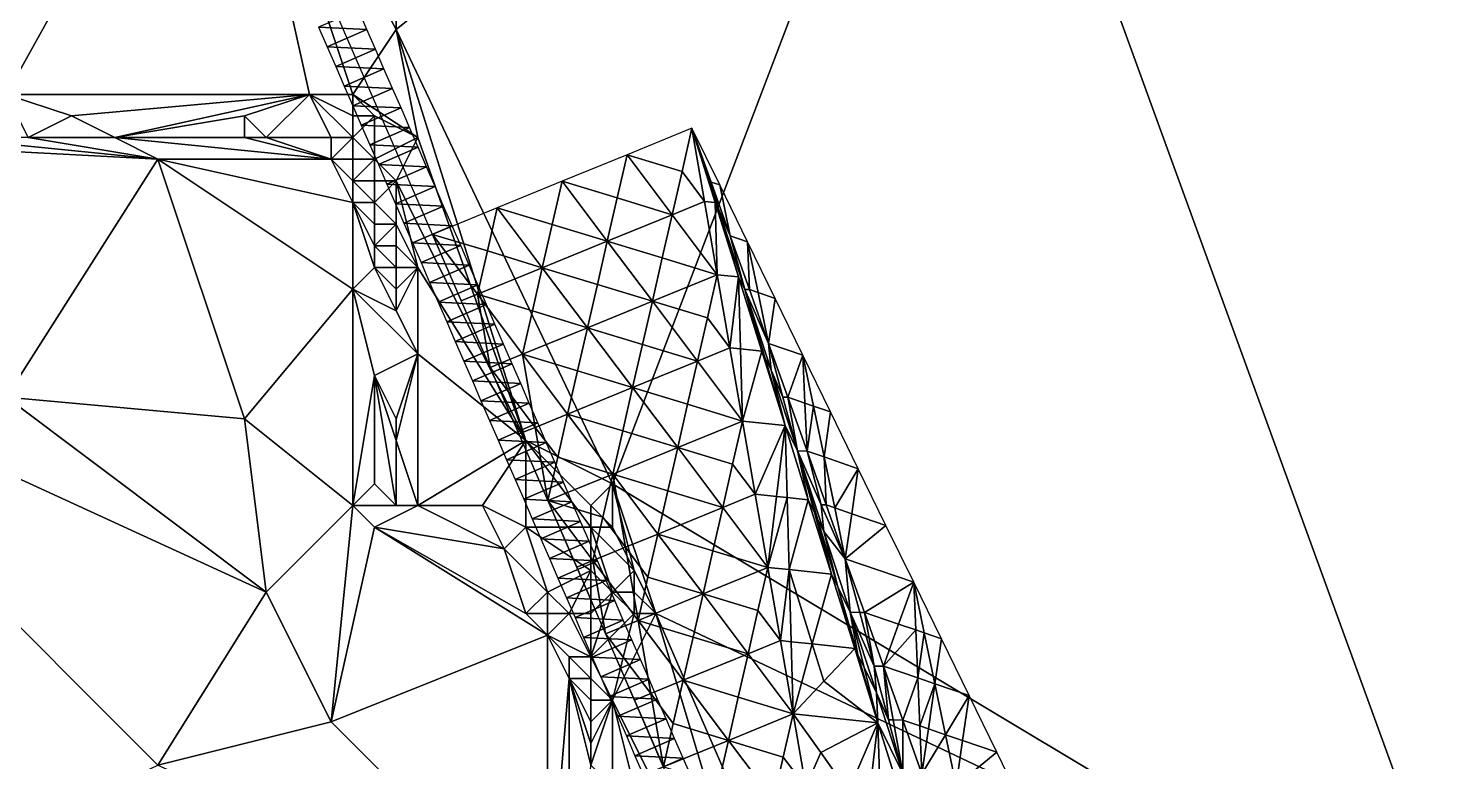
# Model space of a CAD drawing. Header units: metres. Extents: x -1103 to 901, y -902 to 905.
# Drawn here: x 632 to 763, y 632.3 to 700.1 of the extents above; entities that cross this region are included whole.
import ezdxf

# ---------------------------------------------------------------- set-up
doc = ezdxf.new("R2010")
doc.units = ezdxf.units.M
for name, color, linetype in [('OSM_PLAZA', 41, 'CONTINUOUS'), ('OSM_ROAD_AXES', 2, 'CONTINUOUS'), ('OSM_ROAD_SURFACE', 9, 'CONTINUOUS'), ('OSM_TERRAIN', 3, 'CONTINUOUS')]:
    doc.layers.add(name, color=color, linetype=linetype)

msp = doc.modelspace()

# ---------------------------------------------------------------- linework, layer by layer
at = {"layer": 'OSM_PLAZA'}
for points in [[(693.35, 690.86, 3.54), (687.35, 688.41, 3.78), (692.44, 686.87, 3.66)], [(693.35, 690.86, 3.54), (692.44, 686.87, 3.66), (694.52, 684.1, 3.66)], [(695.12, 685.89, 3.6), (695.91, 685.62, 3.58), (693.35, 690.86, 3.54)], [(693.35, 690.86, 3.54), (694.52, 684.1, 3.66), (695.5, 683.99, 3.63)], [(693.35, 690.86, 3.54), (695.5, 683.99, 3.63), (695.79, 683.41, 3.63)], [(693.35, 690.86, 3.54), (695.79, 683.41, 3.63), (695.12, 685.89, 3.6)], [(687.35, 688.41, 3.78), (681.36, 685.96, 4.02), (686.44, 684.42, 3.9)], [(687.35, 688.41, 3.78), (686.44, 684.42, 3.9), (691.52, 682.87, 3.78)], [(692.44, 686.87, 3.66), (687.35, 688.41, 3.78), (691.52, 682.87, 3.78)], [(692.44, 686.87, 3.66), (691.52, 682.87, 3.78), (694.52, 684.1, 3.66)], [(681.36, 685.96, 4.02), (675.36, 683.51, 4.27), (680.44, 681.97, 4.14)], [(681.36, 685.96, 4.02), (680.44, 681.97, 4.14), (685.52, 680.42, 4.02)], [(686.44, 684.42, 3.9), (681.36, 685.96, 4.02), (685.52, 680.42, 4.02)], [(696.89, 680.92, 3.66), (695.91, 685.62, 3.58), (695.12, 685.89, 3.6)], [(695.12, 685.89, 3.6), (695.79, 683.41, 3.63), (696.89, 680.92, 3.66)], [(696.89, 680.92, 3.66), (698.48, 680.38, 3.63), (695.91, 685.62, 3.58)], [(691.52, 682.87, 3.78), (686.44, 684.42, 3.9), (685.52, 680.42, 4.02)], [(694.52, 684.1, 3.66), (691.52, 682.87, 3.78), (695.69, 677.33, 3.78)], [(694.52, 684.1, 3.66), (695.69, 677.33, 3.78), (695.5, 683.99, 3.63)], [(695.5, 683.99, 3.63), (695.69, 677.33, 3.78), (697.65, 677.13, 3.73)], [(695.5, 683.99, 3.63), (697.65, 677.13, 3.73), (695.79, 683.41, 3.63)], [(675.36, 683.51, 4.27), (669.36, 681.06, 4.89), (674.44, 679.52, 4.41)], [(675.36, 683.51, 4.27), (674.44, 679.52, 4.41), (679.52, 677.97, 4.27)], [(680.44, 681.97, 4.14), (675.36, 683.51, 4.27), (679.52, 677.97, 4.27)], [(691.52, 682.87, 3.78), (685.52, 680.42, 4.02), (690.61, 678.88, 3.9)], [(691.52, 682.87, 3.78), (690.61, 678.88, 3.9), (695.69, 677.33, 3.78)], [(695.79, 683.41, 3.63), (697.65, 677.13, 3.73), (698.23, 675.96, 3.74)], [(695.79, 683.41, 3.63), (698.23, 675.96, 3.74), (696.89, 680.92, 3.66)], [(680.44, 681.97, 4.14), (679.52, 677.97, 4.27), (685.52, 680.42, 4.02)], [(674.44, 679.52, 4.41), (669.36, 681.06, 4.89), (673.52, 675.52, 4.66)], [(673.52, 675.52, 4.66), (669.36, 681.06, 4.89), (672.02, 674.91, 4.86)], [(685.52, 680.42, 4.02), (679.52, 677.97, 4.27), (684.61, 676.43, 4.14)], [(685.52, 680.42, 4.02), (684.61, 676.43, 4.14), (689.69, 674.88, 4.02)], [(690.61, 678.88, 3.9), (685.52, 680.42, 4.02), (689.69, 674.88, 4.02)], [(698.66, 675.95, 3.73), (698.48, 680.38, 3.63), (696.89, 680.92, 3.66)], [(696.89, 680.92, 3.66), (698.23, 675.96, 3.74), (698.66, 675.95, 3.73)], [(699.46, 675.67, 3.71), (701.04, 675.13, 3.68), (698.48, 680.38, 3.63)], [(699.46, 675.67, 3.71), (698.48, 680.38, 3.63), (698.66, 675.95, 3.73)], [(679.52, 677.97, 4.27), (674.44, 679.52, 4.41), (673.52, 675.52, 4.66)], [(690.61, 678.88, 3.9), (689.69, 674.88, 4.02), (695.69, 677.33, 3.78)], [(679.52, 677.97, 4.27), (673.52, 675.52, 4.66), (678.61, 673.98, 4.39)], [(683.69, 672.43, 4.26), (679.52, 677.97, 4.27), (678.61, 673.98, 4.39)], [(684.61, 676.43, 4.14), (679.52, 677.97, 4.27), (683.69, 672.43, 4.26)], [(695.69, 677.33, 3.78), (689.69, 674.88, 4.02), (694.78, 673.34, 3.9)], [(695.69, 677.33, 3.78), (694.78, 673.34, 3.9), (696.86, 670.57, 3.91)], [(695.69, 677.33, 3.78), (696.86, 670.57, 3.91), (697.65, 677.13, 3.73)], [(689.69, 674.88, 4.02), (684.61, 676.43, 4.14), (683.69, 672.43, 4.26)], [(696.86, 670.57, 3.91), (697.84, 670.47, 3.88), (697.65, 677.13, 3.73)], [(697.65, 677.13, 3.73), (697.84, 670.47, 3.88), (699.8, 670.26, 3.83)], [(697.65, 677.13, 3.73), (699.8, 670.26, 3.83), (698.23, 675.96, 3.74)], [(699.8, 670.26, 3.83), (700.09, 669.67, 3.84), (698.23, 675.96, 3.74)], [(698.23, 675.96, 3.74), (700.09, 669.67, 3.84), (700.66, 668.5, 3.85)], [(698.66, 675.95, 3.73), (698.23, 675.96, 3.74), (700.43, 670.97, 3.8)], [(698.23, 675.96, 3.74), (700.66, 668.5, 3.85), (700.43, 670.97, 3.8)], [(700.43, 670.97, 3.8), (699.46, 675.67, 3.71), (698.66, 675.95, 3.73)], [(673.52, 675.52, 4.66), (672.02, 674.91, 4.86), (674.69, 668.76, 4.82)], [(678.61, 673.98, 4.39), (673.52, 675.52, 4.66), (677.69, 669.98, 4.54)], [(677.69, 669.98, 4.54), (673.52, 675.52, 4.66), (674.69, 668.76, 4.82)], [(689.69, 674.88, 4.02), (683.69, 672.43, 4.26), (688.78, 670.89, 4.14)], [(689.69, 674.88, 4.02), (688.78, 670.89, 4.14), (693.86, 669.34, 4.03)], [(694.78, 673.34, 3.9), (689.69, 674.88, 4.02), (693.86, 669.34, 4.03)], [(700.43, 670.97, 3.8), (701.04, 675.13, 3.68), (699.46, 675.67, 3.71)], [(700.43, 670.97, 3.8), (703.6, 669.89, 3.73), (701.04, 675.13, 3.68)], [(683.69, 672.43, 4.26), (678.61, 673.98, 4.39), (677.69, 669.98, 4.54)], [(694.78, 673.34, 3.9), (693.86, 669.34, 4.03), (696.86, 670.57, 3.91)], [(683.69, 672.43, 4.26), (677.69, 669.98, 4.54), (682.78, 668.44, 4.39)], [(683.69, 672.43, 4.26), (682.78, 668.44, 4.39), (687.86, 666.89, 4.26)], [(688.78, 670.89, 4.14), (683.69, 672.43, 4.26), (687.86, 666.89, 4.26)], [(688.78, 670.89, 4.14), (687.86, 666.89, 4.26), (693.86, 669.34, 4.03)], [(702.2, 666, 3.87), (703.6, 669.89, 3.73), (700.43, 670.97, 3.8)], [(700.66, 668.5, 3.85), (701.76, 666.01, 3.88), (700.43, 670.97, 3.8)], [(700.43, 670.97, 3.8), (701.76, 666.01, 3.88), (702.2, 666, 3.87)], [(677.69, 669.98, 4.54), (674.69, 668.76, 4.82), (678.86, 663.22, 4.69)], [(682.78, 668.44, 4.39), (677.69, 669.98, 4.54), (681.86, 664.44, 4.52)], [(681.86, 664.44, 4.52), (677.69, 669.98, 4.54), (678.86, 663.22, 4.69)], [(693.86, 669.34, 4.03), (687.86, 666.89, 4.26), (692.95, 665.35, 4.15)], [(693.86, 669.34, 4.03), (692.95, 665.35, 4.15), (698.03, 663.8, 4.04)], [(696.86, 670.57, 3.91), (693.86, 669.34, 4.03), (698.03, 663.8, 4.04)], [(696.86, 670.57, 3.91), (698.03, 663.8, 4.04), (697.84, 670.47, 3.88)], [(697.84, 670.47, 3.88), (698.03, 663.8, 4.04), (699.8, 670.26, 3.83)], [(699.8, 670.26, 3.83), (698.03, 663.8, 4.04), (701.95, 663.39, 3.94)], [(699.8, 670.26, 3.83), (701.95, 663.39, 3.94), (700.09, 669.67, 3.84)], [(700.09, 669.67, 3.84), (701.95, 663.39, 3.94), (700.66, 668.5, 3.85)], [(703.79, 665.46, 3.83), (703.6, 669.89, 3.73), (702.2, 666, 3.87)], [(704.58, 665.19, 3.81), (706.16, 664.65, 3.78), (703.6, 669.89, 3.73)], [(704.58, 665.19, 3.81), (703.6, 669.89, 3.73), (703.79, 665.46, 3.83)], [(678.86, 663.22, 4.69), (674.69, 668.76, 4.82), (677.36, 662.61, 4.77)], [(687.86, 666.89, 4.26), (682.78, 668.44, 4.39), (681.86, 664.44, 4.52)], [(700.66, 668.5, 3.85), (701.95, 663.39, 3.94), (703.1, 661.05, 3.96)], [(700.66, 668.5, 3.85), (703.1, 661.05, 3.96), (701.76, 666.01, 3.88)], [(687.86, 666.89, 4.26), (681.86, 664.44, 4.52), (686.95, 662.9, 4.38)], [(687.86, 666.89, 4.26), (686.95, 662.9, 4.38), (692.03, 661.35, 4.27)], [(687.86, 666.89, 4.26), (692.03, 661.35, 4.27), (692.95, 665.35, 4.15)], [(701.76, 666.01, 3.88), (703.1, 661.05, 3.96), (702.2, 666, 3.87)], [(703.98, 661.03, 3.93), (703.79, 665.46, 3.83), (702.2, 666, 3.87)], [(702.2, 666, 3.87), (703.1, 661.05, 3.96), (703.98, 661.03, 3.93)], [(704.58, 665.19, 3.81), (703.79, 665.46, 3.83), (703.98, 661.03, 3.93)], [(681.86, 664.44, 4.52), (678.86, 663.22, 4.69), (680.95, 660.45, 4.7)], [(686.03, 658.9, 4.51), (681.86, 664.44, 4.52), (680.95, 660.45, 4.7)], [(686.95, 662.9, 4.38), (681.86, 664.44, 4.52), (686.03, 658.9, 4.51)], [(692.95, 665.35, 4.15), (692.03, 661.35, 4.27), (698.03, 663.8, 4.04)], [(705.56, 660.49, 3.9), (704.58, 665.19, 3.81), (703.98, 661.03, 3.93)], [(705.56, 660.49, 3.9), (706.16, 664.65, 3.78), (704.58, 665.19, 3.81)], [(705.56, 660.49, 3.9), (708.72, 659.4, 3.83), (706.16, 664.65, 3.78)], [(678.86, 663.22, 4.69), (677.36, 662.61, 4.77), (680.03, 656.46, 5.42)], [(680.95, 660.45, 4.7), (678.86, 663.22, 4.69), (680.03, 656.46, 5.42)], [(686.95, 662.9, 4.38), (686.03, 658.9, 4.51), (692.03, 661.35, 4.27)], [(698.03, 663.8, 4.04), (692.03, 661.35, 4.27), (697.11, 659.81, 4.16)], [(698.03, 663.8, 4.04), (697.11, 659.81, 4.16), (699.2, 657.04, 4.17)], [(698.03, 663.8, 4.04), (699.2, 657.04, 4.17), (701.95, 663.39, 3.94)], [(699.2, 657.04, 4.17), (701.16, 656.83, 4.12), (701.95, 663.39, 3.94)], [(701.16, 656.83, 4.12), (702.14, 656.73, 4.09), (701.95, 663.39, 3.94)], [(701.95, 663.39, 3.94), (702.14, 656.73, 4.09), (704.1, 656.52, 4.04)], [(701.95, 663.39, 3.94), (704.1, 656.52, 4.04), (703.1, 661.05, 3.96)], [(686.03, 658.9, 4.51), (680.95, 660.45, 4.7), (680.03, 656.46, 5.42)], [(692.03, 661.35, 4.27), (686.03, 658.9, 4.51), (691.11, 657.36, 4.39)], [(692.03, 661.35, 4.27), (691.11, 657.36, 4.39), (696.2, 655.81, 4.28)], [(697.11, 659.81, 4.16), (692.03, 661.35, 4.27), (696.2, 655.81, 4.28)], [(704.1, 656.52, 4.04), (704.67, 655.35, 4.05), (703.1, 661.05, 3.96)], [(704.67, 655.35, 4.05), (704.96, 654.77, 4.05), (703.1, 661.05, 3.96)], [(703.1, 661.05, 3.96), (704.96, 654.77, 4.05), (705.53, 653.6, 4.07)], [(703.98, 661.03, 3.93), (703.1, 661.05, 3.96), (705.3, 656.07, 4.01)], [(703.1, 661.05, 3.96), (705.53, 653.6, 4.07), (705.3, 656.07, 4.01)], [(705.75, 656.06, 4), (705.56, 660.49, 3.9), (703.98, 661.03, 3.93)], [(703.98, 661.03, 3.93), (705.3, 656.07, 4.01), (705.75, 656.06, 4)], [(706.54, 655.78, 3.98), (708.72, 659.4, 3.83), (705.56, 660.49, 3.9)], [(706.54, 655.78, 3.98), (705.56, 660.49, 3.9), (705.75, 656.06, 4)], [(686.03, 658.9, 4.51), (680.03, 656.46, 5.42), (685.11, 654.91, 5.05)], [(686.03, 658.9, 4.51), (685.11, 654.91, 5.05), (687.2, 652.14, 4.8)], [(691.11, 657.36, 4.39), (686.03, 658.9, 4.51), (690.2, 653.36, 4.53)], [(690.2, 653.36, 4.53), (686.03, 658.9, 4.51), (687.2, 652.14, 4.8)], [(697.11, 659.81, 4.16), (696.2, 655.81, 4.28), (699.2, 657.04, 4.17)], [(708.12, 655.24, 3.95), (708.72, 659.4, 3.83), (706.54, 655.78, 3.98)], [(708.12, 655.24, 3.95), (711.28, 654.16, 3.88), (708.72, 659.4, 3.83)], [(685.11, 654.91, 5.05), (680.03, 656.46, 5.42), (684.2, 650.91, 5.96)], [(684.2, 650.91, 5.96), (680.03, 656.46, 5.42), (682.7, 650.3, 6.09)], [(696.2, 655.81, 4.28), (691.11, 657.36, 4.39), (690.2, 653.36, 4.53)], [(699.2, 657.04, 4.17), (696.2, 655.81, 4.28), (700.37, 650.27, 4.29)], [(699.2, 657.04, 4.17), (700.37, 650.27, 4.29), (701.16, 656.83, 4.12)], [(700.37, 650.27, 4.29), (702.14, 656.73, 4.09), (701.16, 656.83, 4.12)], [(700.37, 650.27, 4.29), (702.33, 650.07, 4.24), (702.14, 656.73, 4.09)], [(702.14, 656.73, 4.09), (702.33, 650.07, 4.24), (704.1, 656.52, 4.04)], [(704.1, 656.52, 4.04), (702.33, 650.07, 4.24), (706.24, 649.65, 4.14)], [(704.1, 656.52, 4.04), (706.24, 649.65, 4.14), (704.67, 655.35, 4.05)], [(685.11, 654.91, 5.05), (684.2, 650.91, 5.96), (687.2, 652.14, 4.8)], [(696.2, 655.81, 4.28), (690.2, 653.36, 4.53), (695.28, 651.82, 4.41)], [(696.2, 655.81, 4.28), (695.28, 651.82, 4.41), (700.37, 650.27, 4.29)], [(706.24, 649.65, 4.14), (704.96, 654.77, 4.05), (704.67, 655.35, 4.05)], [(705.75, 656.06, 4), (705.3, 656.07, 4.01), (707.51, 651.08, 4.07)], [(705.3, 656.07, 4.01), (705.53, 653.6, 4.07), (707.51, 651.08, 4.07)], [(707.51, 651.08, 4.07), (706.54, 655.78, 3.98), (705.75, 656.06, 4)], [(707.51, 651.08, 4.07), (708.12, 655.24, 3.95), (706.54, 655.78, 3.98)], [(707.51, 651.08, 4.07), (711.28, 654.16, 3.88), (708.12, 655.24, 3.95)], [(706.24, 649.65, 4.14), (706.82, 648.48, 4.15), (704.96, 654.77, 4.05)], [(704.96, 654.77, 4.05), (706.82, 648.48, 4.15), (705.53, 653.6, 4.07)], [(705.53, 653.6, 4.07), (706.82, 648.48, 4.15), (707.97, 646.14, 4.17)], [(705.53, 653.6, 4.07), (707.97, 646.14, 4.17), (707.51, 651.08, 4.07)], [(707.51, 651.08, 4.07), (713.84, 648.92, 3.94), (711.28, 654.16, 3.88)], [(690.2, 653.36, 4.53), (687.2, 652.14, 4.8), (689.28, 649.37, 4.66)], [(694.37, 647.82, 4.55), (690.2, 653.36, 4.53), (689.28, 649.37, 4.66)], [(695.28, 651.82, 4.41), (690.2, 653.36, 4.53), (694.37, 647.82, 4.55)], [(687.2, 652.14, 4.8), (684.2, 650.91, 5.96), (688.37, 645.38, 5.18)], [(689.28, 649.37, 4.66), (687.2, 652.14, 4.8), (688.37, 645.38, 5.18)], [(695.28, 651.82, 4.41), (694.37, 647.82, 4.55), (700.37, 650.27, 4.29)], [(709.28, 646.11, 4.14), (713.84, 648.92, 3.94), (707.51, 651.08, 4.07)], [(707.97, 646.14, 4.17), (708.85, 646.12, 4.15), (707.51, 651.08, 4.07)], [(707.51, 651.08, 4.07), (708.85, 646.12, 4.15), (709.28, 646.11, 4.14)], [(684.2, 650.91, 5.96), (682.7, 650.3, 6.09), (685.37, 644.15, 5.56)], [(688.37, 645.38, 5.18), (684.2, 650.91, 5.96), (685.37, 644.15, 5.56)], [(700.37, 650.27, 4.29), (694.37, 647.82, 4.55), (699.45, 646.28, 4.43)], [(700.37, 650.27, 4.29), (699.45, 646.28, 4.43), (701.54, 643.51, 4.44)], [(700.37, 650.27, 4.29), (701.54, 643.51, 4.44), (702.33, 650.07, 4.24)], [(701.54, 643.51, 4.44), (702.51, 643.41, 4.41), (702.33, 650.07, 4.24)], [(702.33, 650.07, 4.24), (702.51, 643.41, 4.41), (704.47, 643.2, 4.36)], [(702.33, 650.07, 4.24), (704.47, 643.2, 4.36), (706.24, 649.65, 4.14)], [(694.37, 647.82, 4.55), (689.28, 649.37, 4.66), (688.37, 645.38, 5.18)], [(706.24, 649.65, 4.14), (704.47, 643.2, 4.36), (708.39, 642.79, 4.25)], [(706.24, 649.65, 4.14), (708.39, 642.79, 4.25), (706.82, 648.48, 4.15)], [(708.39, 642.79, 4.25), (708.68, 642.2, 4.25), (706.82, 648.48, 4.15)], [(706.82, 648.48, 4.15), (708.68, 642.2, 4.25), (707.97, 646.14, 4.17)], [(712.45, 645.03, 4.07), (713.84, 648.92, 3.94), (709.28, 646.11, 4.14)], [(714.03, 644.49, 4.04), (713.84, 648.92, 3.94), (712.45, 645.03, 4.07)], [(714.82, 644.22, 4.02), (716.41, 643.67, 3.99), (713.84, 648.92, 3.94)], [(714.82, 644.22, 4.02), (713.84, 648.92, 3.94), (714.03, 644.49, 4.04)], [(694.37, 647.82, 4.55), (688.37, 645.38, 5.18), (693.45, 643.83, 4.68)], [(698.54, 642.28, 4.57), (694.37, 647.82, 4.55), (693.45, 643.83, 4.68)], [(699.45, 646.28, 4.43), (694.37, 647.82, 4.55), (698.54, 642.28, 4.57)], [(699.45, 646.28, 4.43), (698.54, 642.28, 4.57), (701.54, 643.51, 4.44)], [(708.68, 642.2, 4.25), (709.25, 641.03, 4.27), (707.97, 646.14, 4.17)], [(707.97, 646.14, 4.17), (709.25, 641.03, 4.27), (710.4, 638.69, 4.3)], [(707.97, 646.14, 4.17), (710.4, 638.69, 4.3), (710.18, 641.16, 4.24)], [(707.97, 646.14, 4.17), (710.18, 641.16, 4.24), (708.85, 646.12, 4.15)], [(708.85, 646.12, 4.15), (710.18, 641.16, 4.24), (709.28, 646.11, 4.14)], [(711.05, 641.14, 4.21), (712.45, 645.03, 4.07), (709.28, 646.11, 4.14)], [(709.28, 646.11, 4.14), (710.18, 641.16, 4.24), (711.05, 641.14, 4.21)], [(688.37, 645.38, 5.18), (685.37, 644.15, 5.56), (689.54, 638.61, 4.99)], [(693.45, 643.83, 4.68), (688.37, 645.38, 5.18), (692.54, 639.84, 4.83)], [(692.54, 639.84, 4.83), (688.37, 645.38, 5.18), (689.54, 638.61, 4.99)], [(714.03, 644.49, 4.04), (712.45, 645.03, 4.07), (711.05, 641.14, 4.21)], [(714.22, 640.06, 4.14), (714.03, 644.49, 4.04), (711.05, 641.14, 4.21)], [(714.82, 644.22, 4.02), (714.03, 644.49, 4.04), (714.22, 640.06, 4.14)], [(689.54, 638.61, 4.99), (685.37, 644.15, 5.56), (688.04, 638, 5.07)], [(698.54, 642.28, 4.57), (693.45, 643.83, 4.68), (692.54, 639.84, 4.83)], [(701.54, 643.51, 4.44), (698.54, 642.28, 4.57), (702.71, 636.75, 4.59)], [(701.54, 643.51, 4.44), (702.71, 636.75, 4.59), (702.51, 643.41, 4.41)], [(702.51, 643.41, 4.41), (702.71, 636.75, 4.59), (704.47, 643.2, 4.36)], [(704.47, 643.2, 4.36), (702.71, 636.75, 4.59), (705.55, 639.76, 4.42)], [(704.47, 643.2, 4.36), (705.55, 639.76, 4.42), (708.39, 642.79, 4.25)], [(715.8, 639.51, 4.11), (714.82, 644.22, 4.02), (714.22, 640.06, 4.14)], [(715.8, 639.51, 4.11), (716.41, 643.67, 3.99), (714.82, 644.22, 4.02)], [(715.8, 639.51, 4.11), (718.97, 638.43, 4.04), (716.41, 643.67, 3.99)], [(697.62, 638.29, 4.71), (698.54, 642.28, 4.57), (692.54, 639.84, 4.83)], [(702.71, 636.75, 4.59), (698.54, 642.28, 4.57), (697.62, 638.29, 4.71)], [(708.39, 642.79, 4.25), (705.55, 639.76, 4.42), (710.54, 635.92, 4.37)], [(708.39, 642.79, 4.25), (710.54, 635.92, 4.37), (708.68, 642.2, 4.25)], [(708.68, 642.2, 4.25), (710.54, 635.92, 4.37), (709.25, 641.03, 4.27)], [(709.25, 641.03, 4.27), (710.54, 635.92, 4.37), (710.4, 638.69, 4.3)], [(710.4, 638.69, 4.3), (711.51, 636.2, 4.33), (710.18, 641.16, 4.24)], [(710.18, 641.16, 4.24), (711.51, 636.2, 4.33), (711.05, 641.14, 4.21)], [(712.83, 636.17, 4.29), (714.22, 640.06, 4.14), (711.05, 641.14, 4.21)], [(711.51, 636.2, 4.33), (711.95, 636.19, 4.32), (711.05, 641.14, 4.21)], [(711.05, 641.14, 4.21), (711.95, 636.19, 4.32), (712.83, 636.17, 4.29)], [(692.54, 639.84, 4.83), (689.54, 638.61, 4.99), (691.62, 635.84, 4.99)], [(696.71, 634.29, 4.84), (692.54, 639.84, 4.83), (691.62, 635.84, 4.99)], [(697.62, 638.29, 4.71), (692.54, 639.84, 4.83), (696.71, 634.29, 4.84)], [(705.55, 639.76, 4.42), (702.71, 636.75, 4.59), (710.54, 635.92, 4.37)], [(714.41, 635.62, 4.26), (714.22, 640.06, 4.14), (712.83, 636.17, 4.29)], [(715.8, 639.51, 4.11), (714.22, 640.06, 4.14), (714.41, 635.62, 4.26)], [(715.8, 639.51, 4.11), (714.41, 635.62, 4.26), (715.2, 635.35, 4.24)], [(716.78, 634.81, 4.21), (715.8, 639.51, 4.11), (715.2, 635.35, 4.24)], [(716.78, 634.81, 4.21), (718.97, 638.43, 4.04), (715.8, 639.51, 4.11)], [(689.54, 638.61, 4.99), (688.04, 638, 5.07), (690.71, 631.85, 5.16)], [(691.62, 635.84, 4.99), (689.54, 638.61, 4.99), (690.71, 631.85, 5.16)], [(702.71, 636.75, 4.59), (697.62, 638.29, 4.71), (696.71, 634.29, 4.84)], [(710.4, 638.69, 4.3), (710.54, 635.92, 4.37), (712.84, 631.24, 4.42)], [(710.4, 638.69, 4.3), (712.84, 631.24, 4.42), (711.51, 636.2, 4.33)], [(718.36, 634.27, 4.17), (718.97, 638.43, 4.04), (716.78, 634.81, 4.21)], [(718.36, 634.27, 4.17), (721.53, 633.19, 4.1), (718.97, 638.43, 4.04)], [(702.71, 636.75, 4.59), (696.71, 634.29, 4.84), (701.79, 632.75, 4.73)], [(702.71, 636.75, 4.59), (701.79, 632.75, 4.73), (703.87, 629.98, 4.74)], [(702.71, 636.75, 4.59), (703.87, 629.98, 4.74), (705.25, 633.16, 4.61)], [(702.71, 636.75, 4.59), (705.25, 633.16, 4.61), (710.54, 635.92, 4.37)], [(696.71, 634.29, 4.84), (691.62, 635.84, 4.99), (690.71, 631.85, 5.16)], [(705.25, 633.16, 4.61), (707.79, 629.57, 4.63), (710.54, 635.92, 4.37)], [(707.79, 629.57, 4.63), (709.75, 629.36, 4.57), (710.54, 635.92, 4.37)], [(709.75, 629.36, 4.57), (710.73, 629.26, 4.54), (710.54, 635.92, 4.37)], [(710.54, 635.92, 4.37), (710.73, 629.26, 4.54), (712.69, 629.05, 4.49)], [(710.54, 635.92, 4.37), (712.69, 629.05, 4.49), (712.84, 631.24, 4.42)], [(711.51, 636.2, 4.33), (712.84, 631.24, 4.42), (711.95, 636.19, 4.32)], [(711.95, 636.19, 4.32), (712.84, 631.24, 4.42), (712.83, 636.17, 4.29)], [(714.6, 631.2, 4.37), (714.41, 635.62, 4.26), (712.83, 636.17, 4.29)], [(712.83, 636.17, 4.29), (712.84, 631.24, 4.42), (714.6, 631.2, 4.37)], [(715.2, 635.35, 4.24), (714.41, 635.62, 4.26), (714.6, 631.2, 4.37)], [(716.78, 634.81, 4.21), (715.2, 635.35, 4.24), (714.6, 631.2, 4.37)], [(696.71, 634.29, 4.84), (690.71, 631.85, 5.16), (695.79, 630.3, 5)], [(696.71, 634.29, 4.84), (695.79, 630.3, 5), (700.87, 628.75, 4.86)], [(701.79, 632.75, 4.73), (696.71, 634.29, 4.84), (700.87, 628.75, 4.86)], [(717.76, 630.11, 4.3), (716.78, 634.81, 4.21), (714.6, 631.2, 4.37)], [(717.76, 630.11, 4.3), (718.36, 634.27, 4.17), (716.78, 634.81, 4.21)], [(717.76, 630.11, 4.3), (721.53, 633.19, 4.1), (718.36, 634.27, 4.17)], [(701.79, 632.75, 4.73), (700.87, 628.75, 4.86), (703.87, 629.98, 4.74)], [(705.25, 633.16, 4.61), (703.87, 629.98, 4.74), (707.79, 629.57, 4.63)], [(717.76, 630.11, 4.3), (724.09, 627.94, 4.17), (721.53, 633.19, 4.1)]]:
    msp.add_3dface(points, dxfattribs=at)
at = {"layer": 'OSM_ROAD_AXES'}
msp.add_polyline3d([(810.31, 127.47, 9.3), (821.75, 171.88, 11.73), (829.01, 203.84, 11.84), (837.79, 248.5, 13.58), (839.26, 268.87, 5.55), (836.31, 295.27, 5.2), (827.97, 324.34, 5.37), (822.55, 337.56, 5.49), (806.64, 372.64, 6.1), (771.29, 452.37, 6.32), (762.09, 471.09, 6.11), (712.05, 582.63, 7.54), (669.36, 681.06, 4.8), (618.9, 797.04, 3.15)], dxfattribs=at)
at = {"layer": 'OSM_ROAD_SURFACE'}
for points in [[(663.3, 699.98, 4.38), (662.52, 701.79, 4.36), (658.85, 700.2, 4.6)], [(663.3, 699.98, 4.38), (658.85, 700.2, 4.6), (659.64, 698.39, 4.64)], [(664.09, 698.17, 4.39), (663.3, 699.98, 4.38), (659.64, 698.39, 4.64)], [(664.09, 698.17, 4.39), (659.64, 698.39, 4.64), (660.43, 696.58, 4.69)], [(664.88, 696.36, 4.47), (664.09, 698.17, 4.39), (660.43, 696.58, 4.69)], [(664.88, 696.36, 4.47), (660.43, 696.58, 4.69), (661.21, 694.76, 4.74)], [(665.67, 694.55, 4.58), (664.88, 696.36, 4.47), (661.21, 694.76, 4.74)], [(665.67, 694.55, 4.58), (661.21, 694.76, 4.74), (662, 692.95, 4.87)], [(666.46, 692.74, 4.69), (665.67, 694.55, 4.58), (662, 692.95, 4.87)], [(666.46, 692.74, 4.69), (662, 692.95, 4.87), (662.79, 691.14, 5.33)], [(667.25, 690.92, 4.8), (666.46, 692.74, 4.69), (662.79, 691.14, 5.33)], [(667.25, 690.92, 4.8), (662.79, 691.14, 5.33), (663.58, 689.33, 5.17)], [(668.04, 689.11, 4.85), (667.25, 690.92, 4.8), (663.58, 689.33, 5.17)], [(668.04, 689.11, 4.85), (663.58, 689.33, 5.17), (664.37, 687.51, 5.03)], [(668.82, 687.3, 4.84), (668.04, 689.11, 4.85), (664.37, 687.51, 5.03)], [(668.82, 687.3, 4.84), (664.37, 687.51, 5.03), (665.16, 685.7, 5.28)], [(669.61, 685.49, 4.83), (668.82, 687.3, 4.84), (665.16, 685.7, 5.28)], [(669.61, 685.49, 4.83), (665.16, 685.7, 5.28), (665.95, 683.89, 4.93)], [(670.4, 683.67, 4.75), (669.61, 685.49, 4.83), (665.95, 683.89, 4.93)], [(670.4, 683.67, 4.75), (665.95, 683.89, 4.93), (666.73, 682.08, 4.75)], [(671.19, 681.86, 4.68), (670.4, 683.67, 4.75), (666.73, 682.08, 4.75)], [(671.19, 681.86, 4.68), (666.73, 682.08, 4.75), (667.52, 680.27, 4.63)], [(671.98, 680.04, 4.6), (671.19, 681.86, 4.68), (667.52, 680.27, 4.63)], [(671.98, 680.04, 4.6), (667.52, 680.27, 4.63), (668.31, 678.45, 4.59)], [(672.77, 678.21, 4.53), (671.98, 680.04, 4.6), (668.31, 678.45, 4.59)], [(672.77, 678.21, 4.53), (668.31, 678.45, 4.59), (669.1, 676.62, 4.56)], [(673.56, 676.39, 4.5), (672.77, 678.21, 4.53), (669.1, 676.62, 4.56)], [(673.56, 676.39, 4.5), (669.1, 676.62, 4.56), (669.89, 674.8, 4.54)], [(674.35, 674.57, 4.52), (673.56, 676.39, 4.5), (669.89, 674.8, 4.54)], [(674.35, 674.57, 4.52), (669.89, 674.8, 4.54), (670.68, 672.98, 4.58)], [(675.14, 672.75, 4.54), (674.35, 674.57, 4.52), (670.68, 672.98, 4.58)], [(675.14, 672.75, 4.54), (670.68, 672.98, 4.58), (671.47, 671.15, 4.62)], [(675.93, 670.92, 4.56), (675.14, 672.75, 4.54), (671.47, 671.15, 4.62)], [(675.93, 670.92, 4.56), (671.47, 671.15, 4.62), (672.26, 669.33, 4.66)], [(676.73, 669.1, 4.57), (675.93, 670.92, 4.56), (672.26, 669.33, 4.66)], [(676.73, 669.1, 4.57), (672.26, 669.33, 4.66), (673.06, 667.51, 4.7)], [(677.52, 667.28, 4.59), (676.73, 669.1, 4.57), (673.06, 667.51, 4.7)], [(677.52, 667.28, 4.59), (673.06, 667.51, 4.7), (673.85, 665.68, 4.74)], [(678.31, 665.45, 4.61), (677.52, 667.28, 4.59), (673.85, 665.68, 4.74)], [(678.31, 665.45, 4.61), (673.85, 665.68, 4.74), (674.64, 663.86, 4.78)], [(679.1, 663.63, 4.63), (678.31, 665.45, 4.61), (674.64, 663.86, 4.78)], [(679.1, 663.63, 4.63), (674.64, 663.86, 4.78), (675.43, 662.04, 4.81)], [(679.89, 661.81, 4.65), (679.1, 663.63, 4.63), (675.43, 662.04, 4.81)], [(679.89, 661.81, 4.65), (675.43, 662.04, 4.81), (676.22, 660.22, 4.85)], [(680.68, 659.99, 4.79), (679.89, 661.81, 4.65), (676.22, 660.22, 4.85)], [(680.68, 659.99, 4.79), (676.22, 660.22, 4.85), (677.01, 658.39, 5.06)], [(681.47, 658.16, 5.07), (680.68, 659.99, 4.79), (677.01, 658.39, 5.06)], [(681.47, 658.16, 5.07), (677.01, 658.39, 5.06), (677.8, 656.57, 5.34)], [(682.26, 656.34, 5.4), (681.47, 658.16, 5.07), (677.8, 656.57, 5.34)], [(682.26, 656.34, 5.4), (677.8, 656.57, 5.34), (678.59, 654.75, 5.58)], [(683.05, 654.52, 5.62), (682.26, 656.34, 5.4), (678.59, 654.75, 5.58)], [(683.05, 654.52, 5.62), (678.59, 654.75, 5.58), (679.38, 652.92, 5.77)], [(683.84, 652.69, 5.79), (683.05, 654.52, 5.62), (679.38, 652.92, 5.77)], [(683.84, 652.69, 5.79), (679.38, 652.92, 5.77), (680.17, 651.1, 6.06)], [(684.63, 650.87, 5.86), (683.84, 652.69, 5.79), (680.17, 651.1, 6.06)], [(684.63, 650.87, 5.86), (680.17, 651.1, 6.06), (680.96, 649.28, 6.34)], [(685.42, 649.05, 5.91), (684.63, 650.87, 5.86), (680.96, 649.28, 6.34)], [(685.42, 649.05, 5.91), (680.96, 649.28, 6.34), (681.75, 647.46, 6.26)], [(686.21, 647.23, 5.78), (685.42, 649.05, 5.91), (681.75, 647.46, 6.26)], [(686.21, 647.23, 5.78), (681.75, 647.46, 6.26), (682.54, 645.63, 5.96)], [(687, 645.4, 5.41), (686.21, 647.23, 5.78), (682.54, 645.63, 5.96)], [(687, 645.4, 5.41), (682.54, 645.63, 5.96), (683.34, 643.81, 5.7)], [(687.8, 643.58, 5.13), (687, 645.4, 5.41), (683.34, 643.81, 5.7)], [(687.8, 643.58, 5.13), (683.34, 643.81, 5.7), (684.13, 641.99, 5.45)], [(688.59, 641.76, 4.88), (687.8, 643.58, 5.13), (684.13, 641.99, 5.45)], [(688.59, 641.76, 4.88), (684.13, 641.99, 5.45), (684.92, 640.16, 5.3)], [(689.38, 639.93, 4.91), (688.59, 641.76, 4.88), (684.92, 640.16, 5.3)], [(689.38, 639.93, 4.91), (684.92, 640.16, 5.3), (685.71, 638.34, 5.17)], [(690.17, 638.11, 4.94), (689.38, 639.93, 4.91), (685.71, 638.34, 5.17)], [(690.17, 638.11, 4.94), (685.71, 638.34, 5.17), (686.5, 636.52, 5.11)], [(690.96, 636.29, 4.97), (690.17, 638.11, 4.94), (686.5, 636.52, 5.11)], [(690.96, 636.29, 4.97), (686.5, 636.52, 5.11), (687.29, 634.7, 5.13)], [(691.75, 634.46, 4.99), (690.96, 636.29, 4.97), (687.29, 634.7, 5.13)], [(691.75, 634.46, 4.99), (687.29, 634.7, 5.13), (688.08, 632.87, 5.15)], [(692.54, 632.64, 5.02), (691.75, 634.46, 4.99), (688.08, 632.87, 5.15)], [(692.54, 632.64, 5.02), (688.08, 632.87, 5.15), (688.87, 631.05, 5.17)], [(693.33, 630.82, 5.05), (692.54, 632.64, 5.02), (688.87, 631.05, 5.17)]]:
    msp.add_3dface(points, dxfattribs=at)
at = {"layer": 'OSM_TERRAIN'}
for points in [[(666, 700, 4.09), (666, 758, 2.79), (650, 730, 4.06)], [(666, 700, 4.09), (718, 742, 1.49), (666, 758, 2.79)], [(718, 742, 1.49), (666, 700, 4.09), (686, 658, 4.44)], [(766, 610, 3.26), (718, 742, 1.49), (686, 658, 4.44)], [(718, 742, 1.49), (766, 610, 3.26), (766, 742, 0.54)], [(630, 694, 5.64), (650, 730, 4.06), (630, 734, 4.75)], [(630, 694, 5.64), (658, 694, 4.49), (650, 730, 4.06)], [(658, 694, 4.49), (662, 694, 4.73), (650, 730, 4.06)], [(662, 694, 4.73), (666, 700, 4.09), (650, 730, 4.06)], [(668, 690, 4.8), (666, 700, 4.09), (662, 694, 4.73)], [(668, 690, 4.8), (678, 662, 4.68), (666, 700, 4.09)], [(678, 662, 4.68), (686, 658, 4.44), (666, 700, 4.09)], [(632, 690, 8.72), (636, 692, 6.84), (630, 694, 5.64)], [(636, 692, 6.84), (658, 694, 4.49), (630, 694, 5.64)], [(640, 690, 7.96), (658, 694, 4.49), (636, 692, 6.84)], [(640, 690, 7.96), (652, 692, 6.07), (658, 694, 4.49)], [(654, 690, 7.45), (658, 694, 4.49), (652, 692, 6.07)], [(654, 690, 7.45), (660, 690, 7.41), (658, 694, 4.49)], [(660, 690, 7.41), (662, 690, 5.84), (658, 694, 4.49)], [(662, 690, 5.84), (662, 692, 4.91), (658, 694, 4.49)], [(658, 694, 4.49), (662, 692, 4.91), (662, 694, 4.73)], [(662, 692, 4.91), (664, 692, 4.82), (662, 694, 4.73)], [(664, 692, 4.82), (668, 690, 4.8), (662, 694, 4.73)], [(632, 690, 8.72), (640, 690, 7.96), (636, 692, 6.84)], [(640, 690, 7.96), (652, 690, 7.46), (652, 692, 6.07)], [(652, 690, 7.46), (654, 690, 7.45), (652, 692, 6.07)], [(664, 688, 4.97), (664, 692, 4.82), (662, 690, 5.84)], [(662, 690, 5.84), (664, 692, 4.82), (662, 692, 4.91)], [(664, 688, 4.97), (668, 690, 4.8), (664, 692, 4.82)], [(630, 666, 9.63), (644, 688, 8.1), (606, 690, 12.01)], [(644, 688, 8.1), (624, 690, 10.18), (606, 690, 12.01)], [(624, 690, 10.18), (644, 688, 8.1), (632, 690, 8.72)], [(644, 688, 8.1), (640, 690, 7.96), (632, 690, 8.72)], [(644, 688, 8.1), (660, 688, 8), (640, 690, 7.96)], [(660, 688, 8), (652, 690, 7.46), (640, 690, 7.96)], [(660, 688, 8), (654, 690, 7.45), (652, 690, 7.46)], [(660, 688, 8), (660, 690, 7.41), (654, 690, 7.45)], [(660, 688, 8), (662, 688, 6.93), (662, 690, 5.84)], [(660, 688, 8), (662, 690, 5.84), (660, 690, 7.41)], [(662, 688, 6.93), (664, 688, 4.97), (662, 690, 5.84)], [(666, 686, 4.87), (668, 690, 4.8), (664, 688, 4.97)], [(666, 686, 4.87), (678, 662, 4.68), (668, 690, 4.8)], [(652, 664, 8.11), (644, 688, 8.1), (630, 666, 9.63)], [(652, 664, 8.11), (662, 676, 8), (644, 688, 8.1)], [(662, 676, 8), (662, 684, 8), (644, 688, 8.1)], [(644, 688, 8.1), (662, 684, 8), (660, 688, 8)], [(662, 684, 8), (662, 686, 7.77), (660, 688, 8)], [(662, 686, 7.77), (662, 688, 6.93), (660, 688, 8)], [(662, 686, 7.77), (664, 686, 5.54), (664, 688, 4.97)], [(662, 686, 7.77), (664, 688, 4.97), (662, 688, 6.93)], [(664, 686, 5.54), (666, 686, 4.87), (664, 688, 4.97)], [(662, 684, 8), (664, 684, 6.08), (662, 686, 7.77)], [(664, 684, 6.08), (664, 686, 5.54), (662, 686, 7.77)], [(666, 682, 4.83), (666, 686, 4.87), (664, 684, 6.08)], [(664, 684, 6.08), (666, 686, 4.87), (664, 686, 5.54)], [(666, 682, 4.83), (668, 678, 4.45), (666, 686, 4.87)], [(668, 678, 4.45), (678, 662, 4.68), (666, 686, 4.87)], [(662, 676, 8), (664, 678, 7.04), (662, 684, 8)], [(662, 684, 8), (664, 678, 7.04), (664, 680, 7.03)], [(664, 680, 7.03), (664, 682, 6.65), (662, 684, 8)], [(662, 684, 8), (664, 682, 6.65), (664, 684, 6.08)], [(664, 682, 6.65), (666, 682, 4.83), (664, 684, 6.08)], [(664, 680, 7.03), (666, 680, 5.03), (666, 682, 4.83)], [(664, 680, 7.03), (666, 682, 4.83), (664, 682, 6.65)], [(666, 680, 5.03), (668, 678, 4.45), (666, 682, 4.83)], [(664, 678, 7.04), (666, 678, 5.32), (664, 680, 7.03)], [(666, 678, 5.32), (666, 680, 5.03), (664, 680, 7.03)], [(666, 678, 5.32), (668, 678, 4.45), (666, 680, 5.03)], [(662, 676, 8), (666, 674, 5.65), (664, 678, 7.04)], [(666, 674, 5.65), (666, 676, 5.62), (664, 678, 7.04)], [(664, 678, 7.04), (666, 676, 5.62), (666, 678, 5.32)], [(668, 670, 4.74), (668, 678, 4.45), (666, 674, 5.65)], [(666, 674, 5.65), (668, 678, 4.45), (666, 676, 5.62)], [(666, 676, 5.62), (668, 678, 4.45), (666, 678, 5.32)], [(668, 670, 4.74), (678, 662, 4.68), (668, 678, 4.45)], [(652, 664, 8.11), (662, 656, 7.3), (662, 676, 8)], [(662, 656, 7.3), (664, 668, 6.97), (662, 676, 8)], [(662, 676, 8), (664, 668, 6.97), (668, 670, 4.74)], [(668, 670, 4.74), (666, 674, 5.65), (662, 676, 8)], [(606, 614, 8.96), (644, 632, 8.05), (606, 670, 11.89)], [(606, 670, 11.89), (644, 632, 8.05), (654, 648, 8.02)], [(654, 648, 8.02), (630, 666, 9.63), (606, 670, 11.89)], [(666, 664, 5.73), (668, 670, 4.74), (664, 668, 6.97)], [(666, 662, 5.74), (668, 656, 5.21), (668, 670, 4.74)], [(666, 662, 5.74), (668, 670, 4.74), (666, 664, 5.73)], [(668, 656, 5.21), (678, 662, 4.68), (668, 670, 4.74)], [(662, 656, 7.3), (664, 658, 6.7), (664, 668, 6.97)], [(664, 658, 6.7), (666, 656, 5.84), (664, 668, 6.97)], [(664, 668, 6.97), (666, 656, 5.84), (666, 662, 5.74)], [(666, 662, 5.74), (666, 664, 5.73), (664, 668, 6.97)], [(654, 648, 8.02), (652, 664, 8.11), (630, 666, 9.63)], [(654, 648, 8.02), (662, 656, 7.3), (652, 664, 8.11)], [(666, 656, 5.84), (668, 656, 5.21), (666, 662, 5.74)], [(668, 656, 5.21), (674, 656, 5.01), (678, 662, 4.68)], [(674, 656, 5.01), (678, 654, 5.61), (678, 662, 4.68)], [(678, 654, 5.61), (684, 654, 5.63), (678, 662, 4.68)], [(684, 654, 5.63), (684, 656, 5.11), (678, 662, 4.68)], [(678, 662, 4.68), (684, 656, 5.11), (686, 658, 4.44)], [(662, 656, 7.3), (666, 656, 5.84), (664, 658, 6.7)], [(684, 656, 5.11), (686, 654, 4.84), (686, 658, 4.44)], [(690, 646, 4.64), (686, 658, 4.44), (688, 650, 4.71)], [(766, 610, 3.26), (686, 658, 4.44), (690, 646, 4.64)], [(688, 650, 4.71), (686, 658, 4.44), (686, 654, 4.84)], [(654, 648, 8.02), (660, 636, 7.94), (662, 656, 7.3)], [(660, 636, 7.94), (664, 654, 6.91), (662, 656, 7.3)], [(664, 654, 6.91), (668, 656, 5.21), (662, 656, 7.3)], [(668, 656, 5.21), (666, 656, 5.84), (662, 656, 7.3)], [(664, 654, 6.91), (676, 652, 6.88), (668, 656, 5.21)], [(676, 652, 6.88), (674, 656, 5.01), (668, 656, 5.21)], [(676, 652, 6.88), (678, 654, 5.61), (674, 656, 5.01)], [(684, 654, 5.63), (686, 654, 4.84), (684, 656, 5.11)], [(660, 636, 7.94), (680, 644, 7.5), (664, 654, 6.91)], [(680, 644, 7.5), (678, 646, 7.4), (664, 654, 6.91)], [(678, 646, 7.4), (676, 652, 6.88), (664, 654, 6.91)], [(676, 652, 6.88), (680, 648, 6.59), (678, 654, 5.61)], [(680, 648, 6.59), (684, 650, 5.98), (678, 654, 5.61)], [(684, 650, 5.98), (684, 654, 5.63), (678, 654, 5.61)], [(684, 650, 5.98), (686, 648, 5.87), (684, 654, 5.63)], [(686, 648, 5.87), (688, 650, 4.71), (684, 654, 5.63)], [(684, 654, 5.63), (688, 650, 4.71), (686, 654, 4.84)], [(678, 646, 7.4), (680, 648, 6.59), (676, 652, 6.88)], [(680, 648, 6.59), (682, 646, 6.05), (684, 650, 5.98)], [(682, 646, 6.05), (684, 646, 5.61), (684, 650, 5.98)], [(684, 646, 5.61), (686, 648, 5.87), (684, 650, 5.98)], [(688, 648, 5.07), (688, 650, 4.71), (686, 648, 5.87)], [(688, 648, 5.07), (690, 646, 4.64), (688, 650, 4.71)], [(644, 632, 8.05), (660, 636, 7.94), (654, 648, 8.02)], [(678, 646, 7.4), (680, 646, 7), (680, 648, 6.59)], [(680, 646, 7), (682, 646, 6.05), (680, 648, 6.59)], [(684, 642, 5.42), (686, 648, 5.87), (684, 646, 5.61)], [(684, 642, 5.42), (688, 646, 5.27), (686, 648, 5.87)], [(686, 648, 5.87), (688, 646, 5.27), (688, 648, 5.07)], [(688, 646, 5.27), (690, 646, 4.64), (688, 648, 5.07)], [(680, 644, 7.5), (680, 646, 7), (678, 646, 7.4)], [(680, 644, 7.5), (684, 642, 5.42), (682, 646, 6.05)], [(680, 644, 7.5), (682, 646, 6.05), (680, 646, 7)], [(684, 642, 5.42), (684, 646, 5.61), (682, 646, 6.05)], [(684, 642, 5.42), (686, 638, 5.05), (688, 646, 5.27)], [(702, 606, 5.45), (690, 646, 4.64), (686, 638, 5.05)], [(686, 638, 5.05), (690, 646, 4.64), (688, 646, 5.27)], [(702, 606, 5.45), (710, 600, 5.27), (690, 646, 4.64)], [(710, 600, 5.27), (766, 610, 3.26), (690, 646, 4.64)], [(680, 616, 8.05), (680, 644, 7.5), (660, 636, 7.94)], [(680, 616, 8.05), (682, 640, 7.32), (680, 644, 7.5)], [(680, 644, 7.5), (682, 640, 7.32), (682, 642, 6.73)], [(682, 642, 6.73), (684, 642, 5.42), (680, 644, 7.5)], [(682, 640, 7.32), (684, 640, 5.55), (682, 642, 6.73)], [(684, 640, 5.55), (684, 642, 5.42), (682, 642, 6.73)], [(684, 640, 5.55), (686, 638, 5.05), (684, 642, 5.42)], [(682, 600, 8.63), (682, 640, 7.32), (680, 616, 8.05)], [(682, 600, 8.63), (684, 632, 6.6), (682, 640, 7.32)], [(684, 632, 6.6), (684, 634, 6.55), (682, 640, 7.32)], [(682, 640, 7.32), (684, 634, 6.55), (684, 636, 6.24)], [(684, 636, 6.24), (684, 638, 5.85), (682, 640, 7.32)], [(682, 640, 7.32), (684, 638, 5.85), (684, 640, 5.55)], [(684, 638, 5.85), (686, 638, 5.05), (684, 640, 5.55)], [(684, 632, 6.6), (686, 630, 5.45), (686, 638, 5.05)], [(684, 632, 6.6), (686, 638, 5.05), (684, 634, 6.55)], [(684, 634, 6.55), (686, 638, 5.05), (684, 636, 6.24)], [(684, 636, 6.24), (686, 638, 5.05), (684, 638, 5.85)], [(688, 630, 5.08), (702, 606, 5.45), (686, 638, 5.05)], [(686, 630, 5.45), (688, 630, 5.08), (686, 638, 5.05)], [(644, 632, 8.05), (680, 616, 8.05), (660, 636, 7.94)]]:
    msp.add_3dface(points, dxfattribs=at)

doc.saveas('drawing.dxf')
